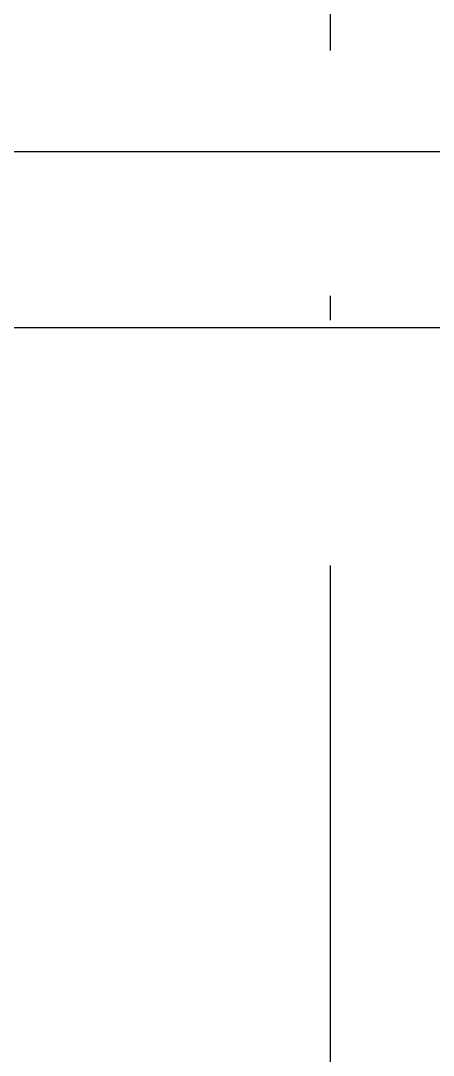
# Model space of a CAD drawing. Header units: millimetres. Extents: x 12351878 to 12381578, y 696206 to 738256.
# Drawn here: x 12367081 to 12367418, y 722139 to 722982 of the extents above; entities that cross this region are included whole.
import ezdxf

# ---------------------------------------------------------------- set-up
doc = ezdxf.new("R2010")
doc.units = ezdxf.units.MM
doc.header["$LTSCALE"] = 1000
doc.linetypes.add('DOTE', pattern=[2.4200000000000004, 2, -0.2, 0.02, -0.2])
doc.layers.add('A-ANNO-SYMB', color=3, linetype='Continuous')
doc.layers.add('DOTE', color=16, linetype='DOTE')

msp = doc.modelspace()

# ---------------------------------------------------------------- linework, layer by layer
at = {"layer": 'A-ANNO-SYMB'}
for points in [[(12365615.5916508, 722875.5), (12367720.54524588, 722875.5), (12367758.76212047, 722980.5), (12367795.79078642, 722770.5), (12367833.04524588, 722875.5), (12369937.99884095, 722875.5)], [(12365615.5916508, 722732), (12367720.54524588, 722732), (12367758.76212047, 722837), (12367795.79078642, 722627), (12367833.04524588, 722732), (12369937.99884095, 722732)]]:
    msp.add_lwpolyline(points, dxfattribs=at)
at = {"layer": 'DOTE'}
msp.add_line((12367334.49875928, 701177.9997836238, -2.480514858583644e-08), (12367334.49875928, 737219.9997836236, -2.480514858583644e-08), dxfattribs=at)

doc.saveas('drawing.dxf')
